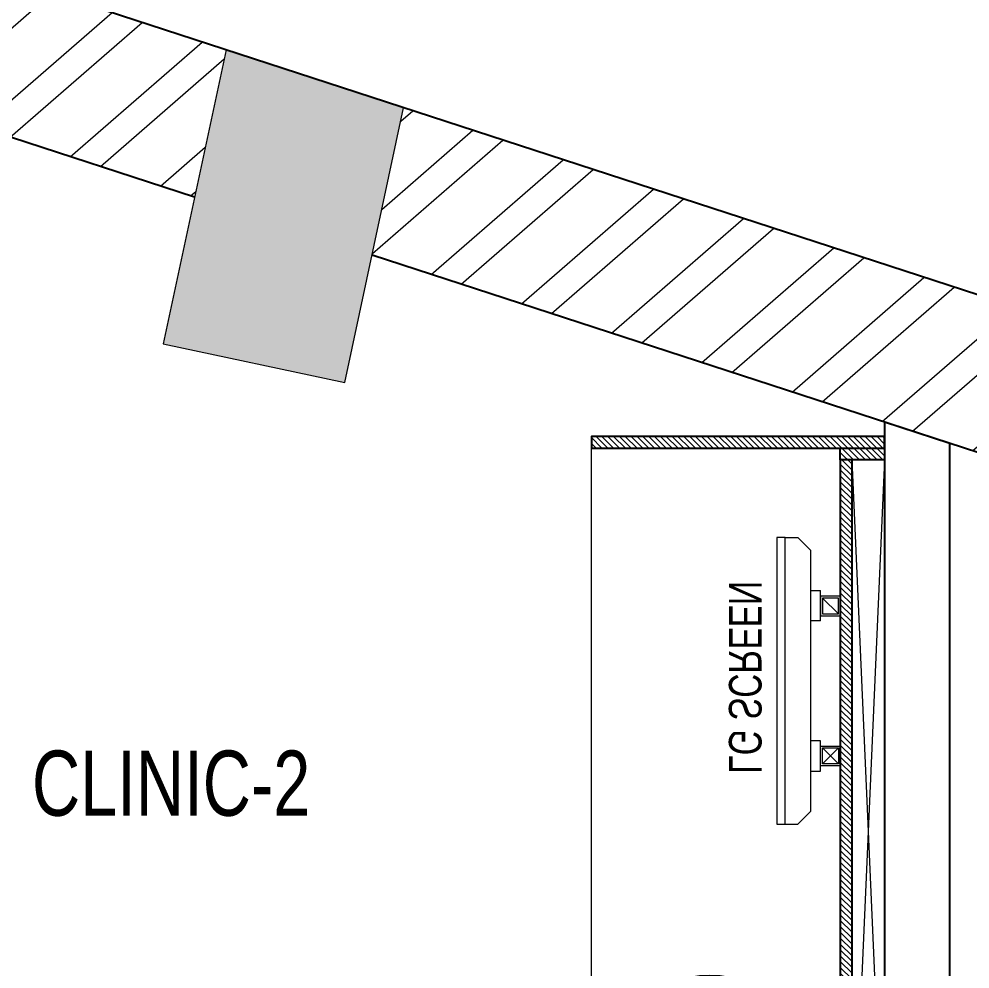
# Model space of a CAD drawing. Header units: feet. Extents: x 3651693 to 3662081, y -5465341 to -5451435.
# Drawn here: x 3657999 to 3659458, y -5454703 to -5453246 of the extents above; entities that cross this region are included whole.
import ezdxf

# ---------------------------------------------------------------- set-up
doc = ezdxf.new("R2010")
doc.units = ezdxf.units.FT
doc.header["$LTSCALE"] = 33
doc.header["$MEASUREMENT"] = 0
for name, color, linetype, lineweight in [('A-COL', 243, 'Continuous', 9), ('column hatch', 5, 'Continuous', 0), ('Floor-Unit', 1, 'Continuous', 13), ('LENS-DIM', 252, 'Continuous', 5), ('LENS-PARTITION', 21, 'Continuous', 25), ('LENS-TEXT', 31, 'Continuous', 5), ('LK-FF&E WALL', 1, 'Continuous', 9), ('LK-IT', 3, 'Continuous', 18), ('LN-ELEVATION-1', 81, 'Continuous', 25), ('LN-ELEVATION-2', 103, 'Continuous', 20), ('LN-ELEVATION-3', 125, 'Continuous', 18), ('LN-HATCH', 251, 'Continuous', 0), ('TV', 92, 'Continuous', 18)]:
    doc.layers.add(name, color=color, linetype=linetype, lineweight=lineweight)
doc.layers.add('A-WALL', color=1, linetype='Continuous')
doc.styles.add('LK TXT', font='GILC____.TTF', dxfattribs={"height": 100})
doc.styles.get("Standard").update_dxf_attribs({"font": 'GILC____.TTF'})

# ---------------------------------------------------------------- blocks, each defined once
blk = doc.blocks.new('A$C7768cef6')
at = {"layer": 'column hatch'}
h = blk.add_hatch(color=8, dxfattribs=at)
h.dxf.hatch_style = 1
h.paths.add_polyline_path([(-2060.827878076583, -7669.445748926141), (-2641.163788782433, -7669.445748926141), (-2612.508988646791, -8199.445748927072), (-2060.827878076583, -8199.44574892521)])
h.paths.add_polyline_path([(767.1721219234169, -7669.445748926141), (457.1721219234168, -7669.445748926141), (457.1721219234168, -8199.44574892521), (767.1721219234169, -8204.445748925209)])
h.paths.add_polyline_path([(3460.734524888918, -7684.44574892614), (3165.172121921554, -7684.44574892614), (3165.172121923417, -8204.44574892614), (3497.121298655868, -8204.44574892614)])
h.paths.add_polyline_path([(3174.557288900018, -3594.71348338481), (2850.817297765985, -3623.810970783234), (2891.548141701147, -4076.984225015156), (3206.324266267941, -4048.692402662709)])
h.paths.add_polyline_path([(2943.893816044554, -298.3232441106811), (2539.881552271545, -326.5940437829122), (2563.61505244486, -665.7646807339042), (2967.627134693787, -637.4938937639816)])
h.paths.add_polyline_path([(102.6356133781373, 3516.983327278867), (-175.353689122945, 3586.603478548117), (-239.9567944649607, 3129.87881372869), (42.23418575339019, 3089.963269359432)])
h.paths.add_polyline_path([(-2536.391984812916, 4177.906243884936), (-2828.413159092889, 4251.040562884882), (-2904.466945579276, 3786.427014341578), (-2608.407223194838, 3737.964237080888)])
h.paths.add_polyline_path([(-5282.927916646004, 4865.753744939342), (-5987.382757410407, 5042.17870855052), (-5924.074085010215, 4525.227436942979), (-5642.355758238584, 4525.227436942979), (-5642.355758238584, 4565.227436942979), (-5344.432020494714, 4513.246807464398)])
h.paths.add_polyline_path([(-5147.969936113804, 1871.382860220037), (-5594.988467436284, 1838.056437848136), (-5552.395484576002, 1490.260538542643), (-5121.948717771098, 1522.351491721347)])
h.paths.add_polyline_path([(-5017.230566613376, -1348.862816617824), (-5427.452633406967, -1348.862816617824), (-5407.747262133285, -1797.181593342684), (-5017.230566613376, -1750.500244708732)])
h.paths.add_polyline_path([(-3170.378771001473, -1298.094963323325), (-3484.226481860504, -1335.611501223407), (-3478.449723847211, -1566.558390707709), (-3473.695539167151, -1756.62419608701), (-3133.623598568142, -1756.62419608701)])
at = {"layer": 'LN-HATCH'}
h = blk.add_hatch(dxfattribs=at)
h.set_pattern_fill('ANSI32', color=256, scale=333, angle=180)
h.set_pattern_definition([(225, (-8476145.499999998, 5278100.999999999), (88.29995930067012, -88.29995930067017), []), (225, (-8476204.366639435, 5278100.999999999), (88.29995930067012, -88.29995930067017), [])])
h.paths.add_polyline_path([(3206.324266267941, -4048.692402662709), (2977.202866679057, -4069.285647921264), (3230.172121921555, -7684.44574892521), (3460.734524888918, -7684.44574892614)])
h.paths.add_polyline_path([(2967.627134693787, -637.4938937639816), (2738.188174406067, -653.5489085866138), (2945.435889311135, -3615.306728641503), (3174.557288900018, -3594.71348338481)])
h.paths.add_polyline_path([(2722.837275948375, 2860.775212550536), (2067.456788793206, 3024.909904948436), (2011.580820744857, 2801.800343981012), (2505.049433324486, 2678.215158701874), (2714.454855754972, -314.3782589323819), (2943.893816044554, -298.3232441106811)])
h.paths.add_polyline_path([(102.6356133781373, 3516.983327278867), (70.24509408324957, 3287.992027409375), (1131.181044183671, 3022.289280325174), (1187.05701223202, 3245.398841289804)])
h.paths.add_polyline_path([(-2536.391984812916, 4177.906243884936), (-2573.675566161052, 3950.140371458605), (-207.7442084159702, 3357.612178679556), (-175.353689122945, 3586.603478548117)])
h.paths.add_polyline_path([(-5282.927916646004, 4865.753744939342), (-5322.564830237999, 4638.577245363034), (-2865.696740439162, 4023.274690458551), (-2828.413159092889, 4251.040562884882)])
h.paths.add_polyline_path([(-5692.355758238583, 4525.227436942979), (-5924.074085010215, 4525.227436942979), (-5594.988467436284, 1838.056437848136), (-5365.366617064923, 1855.175358508714)])
h.paths.add_polyline_path([(-5270.079796809703, 308.536950988695), (-5499.857944216579, 298.437298820354), (-5427.452633406967, -1348.862816617824), (-5197.230566613376, -1348.862816617824)])
h.paths.add_polyline_path([(-3478.449723847211, -1566.558390707709), (-3484.226481860504, -1335.611501223407), (-5017.230566615239, -1518.862816617824), (-5017.230566613376, -1750.500244708732)])
h.paths.add_polyline_path([(-3243.623598568142, -1756.62419608701), (-3473.695539167151, -1756.62419608701), (-3436.185430182144, -3256.227083085105), (-2879.767371468246, -3256.227083085105), (-2649.719529582188, -3250.898954012431), (-2661.866562709212, -3026.227083085105), (-3211.866562711075, -3026.227083085105)])
h.paths.add_polyline_path([(-2593.573243126273, -4289.382268522866), (-2824.628064928577, -4276.085268374532), (-2641.163788782433, -7669.445748926141), (-2410.827878078446, -7669.445748925209)])
at = {"layer": 'A-COL'}
for p, q in [((-175.353689122945, 3586.603478548117, -81.85361025111429), (-239.9567944649607, 3129.87881372869, -81.85361025111429)), ((42.23418575339019, 3089.963269359432, -81.85361025111429), (102.6356133781373, 3516.983327278867, -81.85361025111429)), ((-239.9567944649607, 3129.87881372869, -81.85361025111429), (42.23418575339019, 3089.963269359432, -81.85361025111429))]:
    blk.add_line(p, q, dxfattribs=at)
at = {"layer": 'A-WALL'}
for p, q in [((2722.837275948375, 2860.775212550536, -81.85361025111429), (-5987.382757410407, 5042.17870855052, -81.85361025111428)), ((-207.7442084159702, 3357.612178679556, -81.85361025111429), (-2573.675566161052, 3950.140371458605, -81.85361025111428)), ((2505.049433324486, 2678.215158701874, -81.85361025111428), (70.24509408324957, 3287.992027409375, -81.85361025111428))]:
    blk.add_line(p, q, dxfattribs=at)
blk = doc.blocks.new('rtf')
at = {"color": 0, "linetype": 'ByBlock', "lineweight": -2}
for p, q in [((16412.5253540573, -172798.8148984113), (16452.40026456733, -172798.8148984113)), ((16412.5253540573, -172810.8148984113), (16412.5253540573, -172798.8148984113)), ((16425.26329468148, -172793.1007600746), (16535.26329468148, -172793.1007600746)), ((16535.26329468148, -172793.1007600746), (16535.26329468148, -172817.1007600746)), ((16412.5253540573, -172810.8148984113), (16452.40026456733, -172810.8148984113)), ((16425.26329468148, -172817.1007600746), (16535.26329468148, -172817.1007600746))]:
    blk.add_line(p, q, dxfattribs=at)
for centre, radius, start, end in [((16412.5253540573, -172805.1007600746), 17.5, 21.05058810897431, 340.9421780194656), ((16444.53660690578, -172804.8148984114), 9.891264419597851, 322.656233941354, 37.34376605891414)]:
    blk.add_arc(centre, radius, start, end, dxfattribs=at)
blk = doc.blocks.new('dsg')
at = {"color": 0, "linetype": 'ByBlock', "lineweight": -2}
for radius in [155, 143, 25, 20]:
    blk.add_circle((11491.5035008227, -171102.5847399924), radius, dxfattribs=at)
blk.add_blockref('rtf', (-5117.472106590168, 1702.9323767405), dxfattribs=at)
blk = doc.blocks.new('CLINIC - CABINET SINK')
at = {"layer": 'LN-HATCH', "ltscale": 0.5}
h = blk.add_hatch(dxfattribs=at)
h.set_pattern_fill('ANSI31', color=256, scale=2)
h.set_pattern_definition([(45, (4052861.500382861, 1708016.355767586), (-4.490128060534575, 4.490128060534575), [])])
h.paths.add_polyline_path([(-563.359543572413, 156.9999999999999), (564.640456427587, 156.9999999999999), (564.640456427587, 174.9999999999999), (-563.359543572413, 174.9999999999999)])
h.paths.add_polyline_path([(582.6404564275867, 225), (600.6404564275867, 225), (600.6404564275867, -225), (582.6404564275867, -225)])
h.paths.add_polyline_path([(564.640456427587, 225), (582.6404564275867, 225), (582.6404564275867, 156.9999999999999), (564.640456427587, 156.9999999999999)])
h.paths.add_polyline_path([(-581.359543572413, 225), (-599.359543572413, 225), (-599.359543572413, -225), (-581.359543572413, -225)])
h.paths.add_polyline_path([(-581.359543572413, 225), (-563.359543572413, 225), (-563.359543572413, 156.9999999999999), (-581.359543572413, 156.9999999999999)])
at = {"layer": 'LN-ELEVATION-1', "ltscale": 0.5}
for points in [[(-581.359543572413, 225), (-599.359543572413, 225), (-599.359543572413, -225), (-581.359543572413, -225)], [(-581.359543572413, 225), (-563.359543572413, 225), (-563.359543572413, 156.9999999999999), (-581.359543572413, 156.9999999999999)], [(564.640456427587, 225), (582.6404564275867, 225), (582.6404564275867, 156.9999999999999), (564.640456427587, 156.9999999999999)], [(582.6404564275867, 225), (600.6404564275867, 225), (600.6404564275867, -225), (582.6404564275867, -225)], [(-563.359543572413, 156.9999999999999), (564.640456427587, 156.9999999999999), (564.640456427587, 174.9999999999999), (-563.359543572413, 174.9999999999999)]]:
    blk.add_lwpolyline(points, close=True, dxfattribs=at)
at = {"layer": 'LN-ELEVATION-2', "ltscale": 0.5}
blk.add_line((582.6404564275867, -225), (-581.359543572413, -225), dxfattribs=at)
at = {"layer": 'LN-HATCH', "ltscale": 0.5}
for p, q in [((564.640456427587, 225), (-563.359543572413, 174.9999999999999)), ((-563.359543572413, 225), (564.640456427587, 174.9999999999999))]:
    blk.add_line(p, q, dxfattribs=at)
at = {"layer": 'LN-ELEVATION-3', "xscale": -1, "rotation": 41.1558274151866}
blk.add_blockref('dsg', (-103569.3304926871, 136346.6509754679), dxfattribs=at)
blk = doc.blocks.new('CLINIC SCREEN')
at = {"layer": 'TV'}
for p, q in [((-103.1090284836336, 42.85441964946222), (-127.4114311772946, 18.55201695591665)), ((-127.4114311772946, 42.85441964946222), (-103.1090284836336, 18.55201695591665)), ((102.7052824410566, 42.85441964946222), (127.007685134602, 18.55201695591665))]:
    blk.add_line(p, q, dxfattribs=at)
at = {"layer": 'TV', "ltscale": 12}
for p, q in [((-138.5315413423604, 0), (-138.5315413423604, 15.514207008644)), ((-138.5315413423604, 15.514207008644), (-91.98892031613741, 15.514207008644)), ((-91.98892031613741, 15.514207008644), (-91.98892031613741, 0)), ((91.98892031610741, 15.514207008644), (91.98892031610741, 0)), ((91.98892031610741, 15.514207008644), (138.5315413423595, 15.514207008644)), ((138.5315413423595, 0), (138.5315413423595, 15.514207008644)), ((-220.0000000000082, -19.41163062257681), (-200.5883693773149, 0)), ((200.5883693773149, 0), (-200.5883693773149, 0)), ((219.9999999999918, -19.41163062257681), (200.5883693773149, 0)), ((-220.0000000000082, -38.82326124538668), (-220.0000000000082, -19.41163062257681)), ((219.9999999999918, -38.82326124538668), (219.9999999999918, -19.41163062257681))]:
    blk.add_line(p, q, dxfattribs=at)
at = {"layer": 'TV'}
for points in [[(-130.4492315140169, 15.51421661919448), (-100.0712281470269, 15.51421661919448), (-100.0712281470269, 45.89221998606814), (-130.4492315140169, 45.89221998606814)], [(130.0454854713243, 15.51421661919448), (99.66748210433435, 15.51421661919448), (99.66748210433435, 45.89221998606814), (130.0454854713243, 45.89221998606814)], [(-127.4114311772946, 18.55201695591665), (-103.1090284836336, 18.55201695591665), (-103.1090284836336, 42.85441964946222), (-127.4114311772946, 42.85441964946222)], [(127.007685134602, 18.55201695591665), (102.7052824410566, 18.55201695591665), (102.7052824410566, 42.85441964946222), (127.007685134602, 42.85441964946222)]]:
    blk.add_lwpolyline(points, close=True, dxfattribs=at)
at = {"layer": 'TV', "ltscale": 12}
blk.add_lwpolyline([(-220.0000000000082, -51.71278328332107), (-220.0000000000082, -38.82326124538668), (219.9999999999918, -38.82326124538668), (219.9999999999918, -51.71278328332107)], close=True, dxfattribs=at)
at = {"layer": 'Floor-Unit', "color": 0, "ltscale": 2, "insert": (5.199680584678389, -100.4085774972336), "char_height": 50, "attachment_point": 5}
blk.add_mtext_dynamic_manual_height_columns('LG SCREEN', width=466.4796511627907, gutter_width=12.5, heights=[0], dxfattribs=at)

msp = doc.modelspace()

# ---------------------------------------------------------------- linework, layer by layer
at = {"layer": 'LENS-PARTITION'}
msp.add_lwpolyline([(3659426.832026348, -5453896.859656524), (3659326.832026348, -5453864.246485011), (3659326.832026348, -5455336.057229222), (3659326.832026348, -5455436.057229221), (3659426.832026348, -5455436.057229221)], close=True, dxfattribs=at)

# ---------------------------------------------------------------- block references
at = {"layer": 'LENS-DIM', "color": 2, "rotation": 355.9972772775358}
msp.add_blockref('A$C7768cef6', (3658240.943269039, -5456882.877343501, 81.85361025068528), dxfattribs=at)
at = {"layer": 'LK-FF&E WALL', "rotation": 270}
msp.add_blockref('CLINIC - CABINET SINK', (3659101.832026347, -5454485.416772794), dxfattribs=at)
at = {"layer": 'LK-IT', "xscale": -1, "rotation": 270}
msp.add_blockref('CLINIC SCREEN', (3659212.939806372, -5454261.057229222), dxfattribs=at)

# ---------------------------------------------------------------- texts
at = {"layer": 'LENS-TEXT', "color": 0, "linetype": 'Continuous', "ltscale": 3, "insert": (3658232.143313535, -5454418.841968988), "char_height": 100, "attachment_point": 5, "style": 'LK TXT'}
msp.add_mtext_dynamic_manual_height_columns('CLINIC-2', width=730.5073781448633, gutter_width=0.9999999999999992, heights=[0], dxfattribs=at)

doc.saveas('drawing.dxf')
